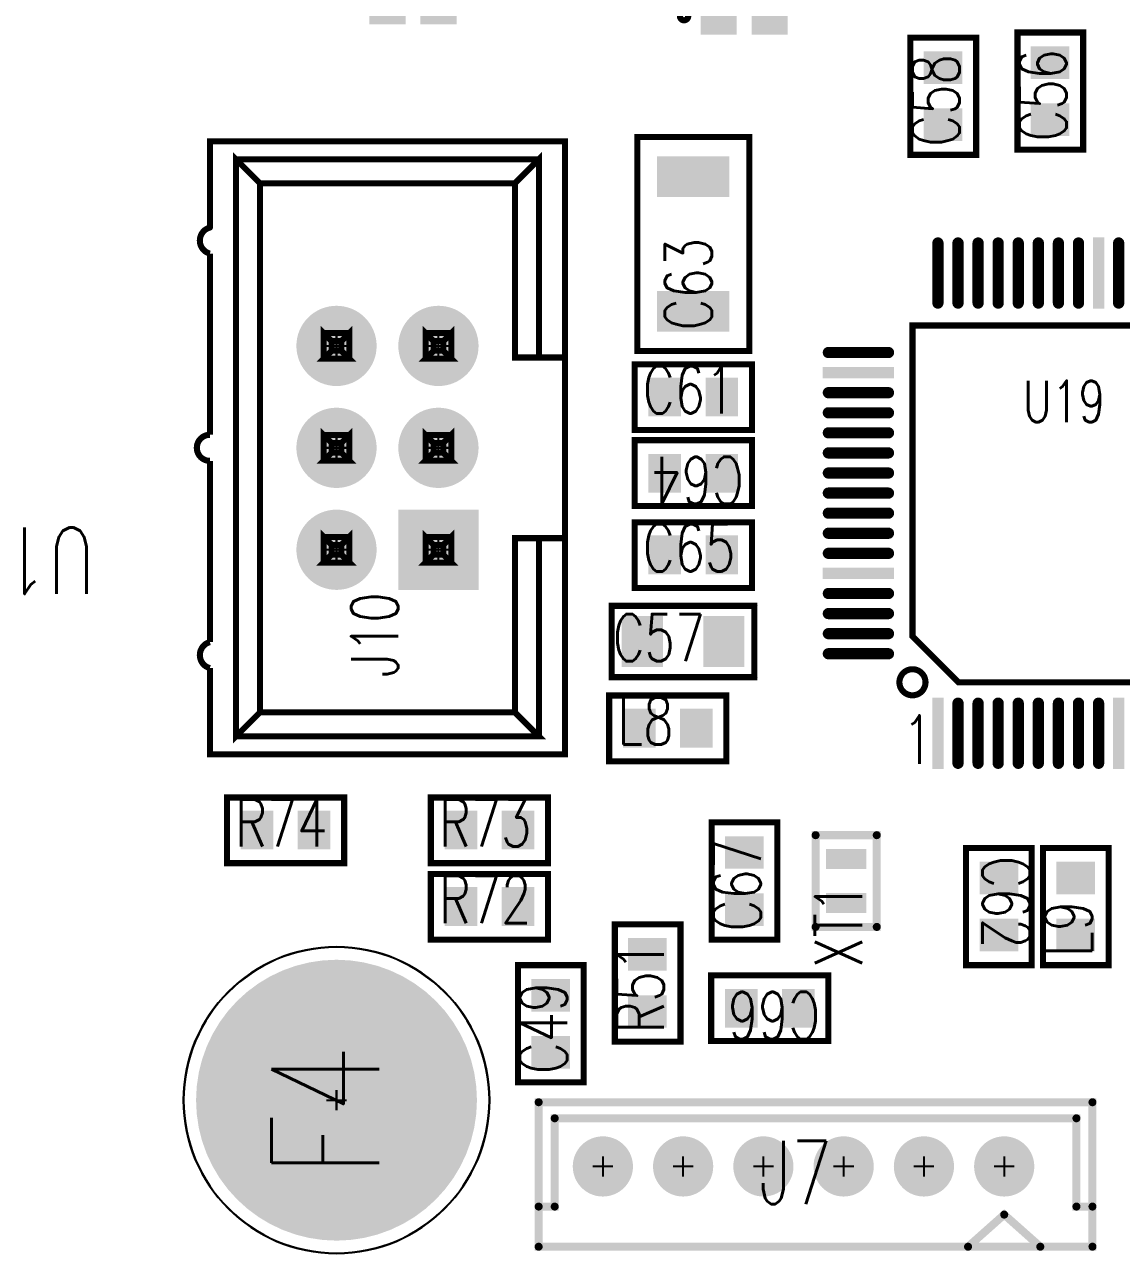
# Model space of a CAD drawing. Extents: x -268 to 95, y -38 to 132.
# Drawn here: x -268.12 to -240.79, y 83.68 to 114.31 of the extents above; entities that cross this region are included whole.
import ezdxf

# ---------------------------------------------------------------- set-up
doc = ezdxf.new("R2010")
doc.units = 0
doc.linetypes.add('KEEPOUT_00010000', pattern=[2, 1, 1])
for name, color, linetype in [('DRIL_PLTE_THRU_01', 96, 'CONTINUOUS'), ('DRIL_PLTE_THRU_06', 16, 'CONTINUOUS'), ('DRIL_SYMBOL', 2, 'CONTINUOUS'), ('KEEPOUT_01', 3, 'CONTINUOUS'), ('KEEPOUT_06', 1, 'CONTINUOUS'), ('PADS_BOT', 1, 'CONTINUOUS'), ('PADS_INNER', 3, 'CONTINUOUS'), ('PADS_TOP', 3, 'CONTINUOUS'), ('PART_NAME_26', 255, 'CONTINUOUS'), ('PART_TOP_2DLINE_26', 255, 'CONTINUOUS'), ('PART_TOP_COPPER_26', 255, 'CONTINUOUS'), ('PART_TOP_TEXT_26', 255, 'CONTINUOUS')]:
    doc.layers.add(name, color=color, linetype=linetype)
doc.styles.add('W0$0254', font='simplex', dxfattribs={"width": 0.75})
doc.styles.add('W0$1524', font='simplex', dxfattribs={"width": 0.75})
doc.styles.add('W0$2032', font='simplex', dxfattribs={"width": 0.75})
doc.styles.add('W0$2497666667', font='simplex', dxfattribs={"width": 0.75})

# ---------------------------------------------------------------- blocks, each defined once
blk = doc.blocks.new('SMOOTH_0$1524')
at = {"const_width": 0.0762}
blk.add_lwpolyline([(-0.0381, 0, 1), (0.0381, 0, 1)], format="xyb", close=True, dxfattribs=at)
blk = doc.blocks.new('PART_BODY_TOP_52')
at = {"layer": 'PART_TOP_2DLINE_26', "const_width": 0.1524}
blk.add_lwpolyline([(-1.4605, -0.8255), (-1.4605, 0.8128), (-1.4605, 0.8128), (1.4605, 0.8128), (1.4605, -0.8255), (-1.4605, -0.8255)], dxfattribs=at)
at = {"layer": 'PART_TOP_2DLINE_26'}
for p in [(-1.4605, 0.8128), (-1.4605, 0.8128), (1.4605, 0.8128), (-1.4605, -0.8255), (-1.4605, -0.8255), (1.4605, -0.8255)]:
    blk.add_blockref('SMOOTH_0$1524', p, dxfattribs=at)
blk = doc.blocks.new('DRIL_HOLE_0')
blk.add_lwpolyline([(0, 0, 1), (0, 0, 1)], format="xyb", close=True)
blk = doc.blocks.new('PAD_0')
blk.add_lwpolyline([(0, 0, 1), (0, 0, 1)], format="xyb", close=True)
blk = doc.blocks.new('PAD_1')
at = {"const_width": 0.8128}
blk.add_lwpolyline([(-0.4826, 0), (0.4826, 0)], dxfattribs=at)
blk = doc.blocks.new('STK_TOP_5')
at = {"layer": 'DRIL_PLTE_THRU_01'}
blk.add_blockref('DRIL_HOLE_0', (0, 0), dxfattribs=at)
at = {"layer": 'DRIL_PLTE_THRU_06'}
blk.add_blockref('DRIL_HOLE_0', (0, 0), dxfattribs=at)
at = {"layer": 'PADS_BOT'}
blk.add_blockref('PAD_0', (0, 0), dxfattribs=at)
at = {"layer": 'PADS_INNER'}
blk.add_blockref('PAD_0', (0, 0), dxfattribs=at)
at = {"layer": 'PADS_TOP', "rotation": 90}
blk.add_blockref('PAD_1', (0, 0), dxfattribs=at)
blk = doc.blocks.new('SYM_TOP_4')
for name, p in [('PART_BODY_TOP_52', (0, 0)), ('STK_TOP_5', (-0.7112, 0)), ('STK_TOP_5', (0.7112, 0))]:
    blk.add_blockref(name, p)
blk = doc.blocks.new('PART_TOP_48')
blk.add_blockref('SYM_TOP_4', (0, 0))
at = {"layer": 'PART_NAME_26', "style": 'W0$1524', "width": 0.75}
blk.add_text('C49', height=1.1735, dxfattribs=at).set_placement((-1.256, -0.411))
blk = doc.blocks.new('PART_TOP_55')
blk.add_blockref('SYM_TOP_4', (0, 0))
at = {"layer": 'PART_NAME_26', "style": 'W0$1524', "width": 0.75}
blk.add_text('C56', height=1.1735, dxfattribs=at).set_placement((-1.256, -0.411))
blk = doc.blocks.new('PART_BODY_TOP_60')
at = {"layer": 'PART_TOP_2DLINE_26', "const_width": 0.152}
blk.add_lwpolyline([(-1.778, -0.889), (-1.778, 0.889), (1.778, 0.889), (1.778, -0.889), (-1.778, -0.889)], dxfattribs=at)
at = {"layer": 'PART_TOP_2DLINE_26'}
for p in [(-1.778, 0.889), (1.778, 0.889), (-1.778, -0.889), (-1.778, -0.889), (1.778, -0.889)]:
    blk.add_blockref('SMOOTH_0$1524', p, dxfattribs=at)
blk = doc.blocks.new('PAD_2')
at = {"const_width": 1.026}
blk.add_lwpolyline([(-0.637, 0), (0.637, 0)], dxfattribs=at)
blk = doc.blocks.new('STK_TOP_11')
at = {"layer": 'DRIL_PLTE_THRU_01'}
blk.add_blockref('DRIL_HOLE_0', (0, 0), dxfattribs=at)
at = {"layer": 'DRIL_PLTE_THRU_06'}
blk.add_blockref('DRIL_HOLE_0', (0, 0), dxfattribs=at)
at = {"layer": 'PADS_BOT'}
blk.add_blockref('PAD_0', (0, 0), dxfattribs=at)
at = {"layer": 'PADS_INNER'}
blk.add_blockref('PAD_0', (0, 0), dxfattribs=at)
at = {"layer": 'PADS_TOP', "rotation": 90}
blk.add_blockref('PAD_2', (0, 0), dxfattribs=at)
blk = doc.blocks.new('SYM_TOP_12')
for name, p in [('PART_BODY_TOP_60', (0, 0)), ('STK_TOP_11', (-1.016, 0)), ('STK_TOP_11', (1.016, 0))]:
    blk.add_blockref(name, p)
blk = doc.blocks.new('PART_TOP_56')
blk.add_blockref('SYM_TOP_12', (0, 0))
at = {"layer": 'PART_NAME_26', "style": 'W0$1524', "width": 0.75}
blk.add_text('C57', height=1.17348, dxfattribs=at).set_placement((-1.75133, -0.491384))
blk = doc.blocks.new('PART_TOP_57')
blk.add_blockref('SYM_TOP_4', (0, 0))
at = {"layer": 'PART_NAME_26', "style": 'W0$1524', "width": 0.75}
blk.add_text('C58', height=1.1735, dxfattribs=at).set_placement((-1.256, -0.411))
blk = doc.blocks.new('PART_TOP_60')
blk.add_blockref('SYM_TOP_4', (0, 0))
at = {"layer": 'PART_NAME_26', "style": 'W0$1524', "width": 0.75}
blk.add_text('C61', height=1.1735, dxfattribs=at).set_placement((-1.256, -0.411))
blk = doc.blocks.new('PART_TOP_61')
blk.add_blockref('SYM_TOP_4', (0, 0))
at = {"layer": 'PART_NAME_26', "style": 'W0$1524', "width": 0.75}
blk.add_text('C62', height=1.1735, dxfattribs=at).set_placement((-1.256, -0.411))
blk = doc.blocks.new('PART_BODY_TOP_51')
at = {"layer": 'PART_TOP_2DLINE_26', "const_width": 0.152}
blk.add_lwpolyline([(-2.667, -1.397), (2.667, -1.397), (2.667, 1.397), (-2.667, 1.397), (-2.667, -1.397)], dxfattribs=at)
at = {"layer": 'PART_TOP_2DLINE_26'}
for p in [(-2.667, 1.397), (2.667, 1.397), (-2.667, -1.397), (-2.667, -1.397), (2.667, -1.397)]:
    blk.add_blockref('SMOOTH_0$1524', p, dxfattribs=at)
blk = doc.blocks.new('PAD_4')
at = {"const_width": 1.016}
blk.add_lwpolyline([(-0.9017, 0), (0.9017, 0)], dxfattribs=at)
blk = doc.blocks.new('STK_TOP_4')
at = {"layer": 'DRIL_PLTE_THRU_01'}
blk.add_blockref('DRIL_HOLE_0', (0, 0), dxfattribs=at)
at = {"layer": 'DRIL_PLTE_THRU_06'}
blk.add_blockref('DRIL_HOLE_0', (0, 0), dxfattribs=at)
at = {"layer": 'PADS_BOT'}
blk.add_blockref('PAD_0', (0, 0), dxfattribs=at)
at = {"layer": 'PADS_INNER'}
blk.add_blockref('PAD_0', (0, 0), dxfattribs=at)
at = {"layer": 'PADS_TOP', "rotation": 90}
blk.add_blockref('PAD_4', (0, 0), dxfattribs=at)
blk = doc.blocks.new('SYM_TOP_3')
for name, p in [('PART_BODY_TOP_51', (0, 0)), ('STK_TOP_4', (-1.6764, 0)), ('STK_TOP_4', (1.6764, 0))]:
    blk.add_blockref(name, p)
blk = doc.blocks.new('PART_TOP_62')
blk.add_blockref('SYM_TOP_3', (0, 0))
at = {"layer": 'PART_NAME_26', "style": 'W0$1524', "width": 0.75}
blk.add_text('C63', height=1.17348, dxfattribs=at).set_placement((-2.15138, -0.465984))
blk = doc.blocks.new('PART_TOP_63')
blk.add_blockref('SYM_TOP_4', (0, 0))
at = {"layer": 'PART_NAME_26', "style": 'W0$1524', "width": 0.75}
blk.add_text('C64', height=1.1735, dxfattribs=at).set_placement((-1.256, -0.411))
blk = doc.blocks.new('PART_TOP_64')
blk.add_blockref('SYM_TOP_4', (0, 0))
at = {"layer": 'PART_NAME_26', "style": 'W0$1524', "width": 0.75}
blk.add_text('C65', height=1.1735, dxfattribs=at).set_placement((-1.256, -0.411))
blk = doc.blocks.new('PART_TOP_65')
blk.add_blockref('SYM_TOP_4', (0, 0))
at = {"layer": 'PART_NAME_26', "style": 'W0$1524', "width": 0.75}
blk.add_text('C66', height=1.1735, dxfattribs=at).set_placement((-1.256, -0.411))
blk = doc.blocks.new('PART_TOP_66')
blk.add_blockref('SYM_TOP_4', (0, 0))
at = {"layer": 'PART_NAME_26', "style": 'W0$1524', "width": 0.75}
blk.add_text('C67', height=1.1735, dxfattribs=at).set_placement((-1.256, -0.411))
blk = doc.blocks.new('PART_BODY_TOP_75')
at = {"layer": 'KEEPOUT_01', "linetype": 'KEEPOUT_00010000'}
blk.add_lwpolyline([(-3.818, 0, 1), (3.818, 0, 1)], format="xyb", close=True, dxfattribs=at)
at = {"layer": 'KEEPOUT_06', "linetype": 'KEEPOUT_00010000'}
blk.add_lwpolyline([(-3.81, 0, 1), (3.81, 0, 1)], format="xyb", close=True, dxfattribs=at)
blk = doc.blocks.new('DRIL_SYMBOL_3$50012')
at = {"layer": 'DRIL_SYMBOL', "const_width": 0.0508}
for points in [[(-0.254, 0), (0.254, 0)], [(0, -0.254), (0, 0.254)]]:
    blk.add_lwpolyline(points, dxfattribs=at)
blk = doc.blocks.new('DRIL_HOLE_3$50012')
at = {"const_width": 1.75006}
blk.add_lwpolyline([(-0.87503, 0, 1), (0.87503, 0, 1)], format="xyb", close=True, dxfattribs=at)
blk.add_blockref('DRIL_SYMBOL_3$50012', (0, 0))
blk = doc.blocks.new('PAD_11')
at = {"const_width": 1.75006}
blk.add_lwpolyline([(0, -0.87503, 1), (0, 0.87503, 1)], format="xyb", close=True, dxfattribs=at)
blk = doc.blocks.new('PAD_12')
at = {"const_width": 3.499697}
blk.add_lwpolyline([(0, -1.749848, 1), (0, 1.749848, 1)], format="xyb", close=True, dxfattribs=at)
blk = doc.blocks.new('STK_TOP_30')
at = {"layer": 'DRIL_PLTE_THRU_01'}
blk.add_blockref('DRIL_HOLE_3$50012', (0, 0), dxfattribs=at)
at = {"layer": 'DRIL_PLTE_THRU_06'}
blk.add_blockref('DRIL_HOLE_3$50012', (0, 0), dxfattribs=at)
at = {"layer": 'PADS_BOT'}
blk.add_blockref('PAD_12', (0, 0), dxfattribs=at)
at = {"layer": 'PADS_INNER'}
blk.add_blockref('PAD_11', (0, 0), dxfattribs=at)
at = {"layer": 'PADS_TOP'}
blk.add_blockref('PAD_12', (0, 0), dxfattribs=at)
blk = doc.blocks.new('SYM_TOP_27')
for name in ['PART_BODY_TOP_75', 'STK_TOP_30']:
    blk.add_blockref(name, (0, 0))
blk = doc.blocks.new('PART_TOP_88')
blk.add_blockref('SYM_TOP_27', (0, 0))
at = {"layer": 'PART_NAME_26', "style": 'W0$0254', "width": 0.75}
blk.add_text('F4', height=2.68478, rotation=90, dxfattribs=at).set_placement((1.066006, -1.905))
blk = doc.blocks.new('SMOOTH_0$1998133333')
at = {"const_width": 0.0999}
blk.add_lwpolyline([(-0.05, 0, 1), (0.05, 0, 1)], format="xyb", close=True, dxfattribs=at)
blk = doc.blocks.new('PART_BODY_TOP_62')
at = {"layer": 'PART_TOP_2DLINE_26', "const_width": 0.2}
for points in [[(-11.6, -2), (-11.6, 1.6), (2.2, 1.6), (2.2, -2), (-11.6, -2)], [(2.2, -1), (1.8, -1), (1.8, 1.2), (-11.2, 1.2), (-11.2, -1), (-11.6, -1)]]:
    blk.add_lwpolyline(points, dxfattribs=at)
at = {"layer": 'PART_TOP_COPPER_26', "const_width": 0.2}
blk.add_lwpolyline([(0, -1.2), (0.9, -2), (-0.9, -2)], close=True, dxfattribs=at)
at = {"layer": 'PART_TOP_2DLINE_26'}
for p in [(-11.6, 1.6), (2.2, 1.6), (-11.2, 1.2), (1.8, 1.2), (-11.6, -1), (-11.2, -1), (1.8, -1), (2.2, -1), (-11.6, -2), (-11.6, -2), (2.2, -2)]:
    blk.add_blockref('SMOOTH_0$1998133333', p, dxfattribs=at)
at = {"layer": 'PART_TOP_COPPER_26'}
for p in [(0, -1.2), (-0.9, -2), (0.9, -2)]:
    blk.add_blockref('SMOOTH_0$1998133333', p, dxfattribs=at)
blk = doc.blocks.new('DRIL_SYMBOL_0$89916')
at = {"layer": 'DRIL_SYMBOL', "const_width": 0.0508}
for points in [[(-0.254, 0), (0.254, 0)], [(0, -0.254), (0, 0.254)]]:
    blk.add_lwpolyline(points, dxfattribs=at)
blk = doc.blocks.new('DRIL_HOLE_0$89916')
at = {"const_width": 0.44958}
blk.add_lwpolyline([(-0.22479, 0, 1), (0.22479, 0, 1)], format="xyb", close=True, dxfattribs=at)
blk.add_blockref('DRIL_SYMBOL_0$89916', (0, 0))
blk = doc.blocks.new('PAD_23')
at = {"const_width": 0.75}
blk.add_lwpolyline([(0, -0.375, 1), (0, 0.375, 1)], format="xyb", close=True, dxfattribs=at)
blk = doc.blocks.new('STK_TOP_17')
at = {"layer": 'DRIL_PLTE_THRU_01'}
blk.add_blockref('DRIL_HOLE_0$89916', (0, 0), dxfattribs=at)
at = {"layer": 'DRIL_PLTE_THRU_06'}
blk.add_blockref('DRIL_HOLE_0$89916', (0, 0), dxfattribs=at)
at = {"layer": 'PADS_BOT'}
blk.add_blockref('PAD_23', (0, 0), dxfattribs=at)
at = {"layer": 'PADS_INNER'}
blk.add_blockref('PAD_23', (0, 0), dxfattribs=at)
at = {"layer": 'PADS_TOP'}
blk.add_blockref('PAD_23', (0, 0), dxfattribs=at)
blk = doc.blocks.new('SYM_TOP_14')
for name, p in [('PART_BODY_TOP_62', (0, 0)), ('STK_TOP_17', (-10, 0)), ('STK_TOP_17', (-8, 0)), ('STK_TOP_17', (-6, 0)), ('STK_TOP_17', (-4, 0)), ('STK_TOP_17', (-2, 0)), ('STK_TOP_17', (0, 0))]:
    blk.add_blockref(name, p)
blk = doc.blocks.new('PART_TOP_97')
blk.add_blockref('SYM_TOP_14', (0, 0))
at = {"layer": 'PART_NAME_26', "style": 'W0$2497666667', "width": 0.75}
blk.add_text('J7', height=1.5747, dxfattribs=at).set_placement((-6.11, -0.938))
blk = doc.blocks.new('PART_BODY_TOP_82')
at = {"layer": 'PART_TOP_2DLINE_26', "const_width": 0.152}
blk.add_lwpolyline([(6.59, 3.175), (6.59, -3.175), (7.19, -3.775), (2.25, -3.775), (2.25, -4.425), (7.64, -4.425), (7.64, 4.425), (5.49, 4.425, 0.338968), (5.165, 4.675, 0.339941), (4.84, 4.425), (0.325, 4.425, 0.413702), (0, 4.75, 0.413702), (-0.325, 4.425), (-4.84, 4.425, 0.338968), (-5.165, 4.675, 0.339941), (-5.49, 4.425), (-7.64, 4.425), (-7.64, -4.425), (-2.25, -4.425), (2.25, -4.425)], format="xyb", dxfattribs=at)
for points in [[(-7.19, 3.775), (-7.19, -3.775), (-6.59, -3.175), (-6.59, 3.175), (-7.19, 3.775), (7.19, 3.775), (6.59, 3.175), (-6.59, 3.175)], [(7.19, 3.775), (7.19, -3.775)], [(-2.86, 1.59), (-2.22, 1.59), (-2.42, 1.39), (-2.66, 1.39), (-2.66, 1.15), (-2.86, 0.95), (-2.86, 1.59), (-2.66, 1.39)], [(-2.22, 0.95), (-2.22, 1.59)], [(-0.32, 1.59), (0.32, 1.59), (0.12, 1.39), (-0.12, 1.39), (-0.12, 1.15), (-0.32, 0.95), (-0.32, 1.59), (-0.12, 1.39)], [(0.32, 0.95), (0.32, 1.59)], [(2.22, 1.59), (2.86, 1.59), (2.66, 1.39), (2.42, 1.39), (2.42, 1.15), (2.22, 0.95), (2.22, 1.59), (2.42, 1.39)], [(2.86, 0.95), (2.86, 1.59)], [(-2.86, 0.95), (-2.22, 0.95), (-2.42, 1.15), (-2.42, 1.39)], [(-2.42, 1.15), (-2.66, 1.15)], [(-0.32, 0.95), (0.32, 0.95), (0.12, 1.15), (0.12, 1.39)], [(0.12, 1.15), (-0.12, 1.15)], [(2.22, 0.95), (2.86, 0.95), (2.66, 1.15), (2.66, 1.39)], [(2.66, 1.15), (2.42, 1.15)], [(-2.86, -0.95), (-2.22, -0.95), (-2.42, -1.15), (-2.66, -1.15), (-2.66, -1.39), (-2.86, -1.59), (-2.86, -0.95), (-2.66, -1.15)], [(-2.22, -1.59), (-2.22, -0.95)], [(-0.32, -0.95), (0.32, -0.95), (0.12, -1.15), (-0.12, -1.15), (-0.12, -1.39), (-0.32, -1.59), (-0.32, -0.95), (-0.12, -1.15)], [(0.32, -1.59), (0.32, -0.95)], [(2.22, -0.95), (2.86, -0.95), (2.66, -1.15), (2.42, -1.15), (2.42, -1.39), (2.22, -1.59), (2.22, -0.95), (2.42, -1.15)], [(2.86, -1.59), (2.86, -0.95)], [(-2.86, -1.59), (-2.22, -1.59), (-2.42, -1.39), (-2.42, -1.15)], [(-0.32, -1.59), (0.32, -1.59), (0.12, -1.39), (0.12, -1.15)], [(2.22, -1.59), (2.86, -1.59), (2.66, -1.39), (2.66, -1.15)], [(-2.42, -1.39), (-2.66, -1.39)], [(0.12, -1.39), (-0.12, -1.39)], [(2.66, -1.39), (2.42, -1.39)], [(-7.19, -3.775), (-2.25, -3.775), (-2.25, -3.175), (-6.59, -3.175)], [(2.25, -3.775), (2.25, -3.175), (6.59, -3.175)], [(-2.25, -3.775), (-2.25, -4.425)]]:
    blk.add_lwpolyline(points, dxfattribs=at)
at = {"layer": 'PART_TOP_2DLINE_26'}
for p in [(5.165, 4.675), (5.49, 4.425), (7.64, 4.425), (-7.19, 3.775), (-7.19, 3.775), (7.19, 3.775), (7.19, 3.775), (-6.59, 3.175), (-6.59, 3.175), (6.59, 3.175), (6.59, 3.175), (-2.86, 1.59), (-2.86, 1.59), (-2.22, 1.59), (-2.22, 1.59), (-0.32, 1.59), (-0.32, 1.59), (0.32, 1.59), (0.32, 1.59), (2.22, 1.59), (2.22, 1.59), (2.86, 1.59), (2.86, 1.59), (-2.66, 1.39), (-2.66, 1.39), (-2.66, 1.15), (-2.66, 1.15), (-2.42, 1.39), (-2.42, 1.39), (-2.42, 1.15), (-2.42, 1.15), (-0.12, 1.39), (-0.12, 1.39), (-0.12, 1.15), (-0.12, 1.15), (0.12, 1.39), (0.12, 1.39), (0.12, 1.15), (0.12, 1.15), (2.42, 1.39), (2.42, 1.39), (2.42, 1.15), (2.42, 1.15), (2.66, 1.39), (2.66, 1.39), (2.66, 1.15), (2.66, 1.15), (-2.86, 0.95), (-2.86, 0.95), (-2.22, 0.95), (-2.22, 0.95), (-0.32, 0.95), (-0.32, 0.95), (0.32, 0.95), (0.32, 0.95), (2.22, 0.95), (2.22, 0.95), (2.86, 0.95), (2.86, 0.95), (-2.86, -0.95), (-2.86, -0.95), (-2.22, -0.95), (-2.22, -0.95), (-0.32, -0.95), (-0.32, -0.95), (0.32, -0.95), (0.32, -0.95), (2.22, -0.95), (2.22, -0.95), (2.86, -0.95), (2.86, -0.95), (-2.66, -1.15), (-2.66, -1.15), (-2.42, -1.15), (-2.42, -1.15), (-0.12, -1.15), (-0.12, -1.15), (0.12, -1.15), (0.12, -1.15), (2.42, -1.15), (2.42, -1.15), (2.66, -1.15), (2.66, -1.15), (-2.86, -1.59), (-2.86, -1.59), (-2.66, -1.39), (-2.66, -1.39), (-2.42, -1.39), (-2.42, -1.39), (-2.22, -1.59), (-2.22, -1.59), (-0.32, -1.59), (-0.32, -1.59), (-0.12, -1.39), (-0.12, -1.39), (0.12, -1.39), (0.12, -1.39), (0.32, -1.59), (0.32, -1.59), (2.22, -1.59), (2.22, -1.59), (2.42, -1.39), (2.42, -1.39), (2.66, -1.39), (2.66, -1.39), (2.86, -1.59), (2.86, -1.59), (-6.59, -3.175), (-6.59, -3.175), (-2.25, -3.175), (2.25, -3.175), (6.59, -3.175), (6.59, -3.175), (-7.19, -3.775), (-7.19, -3.775), (-2.25, -3.775), (-2.25, -3.775), (2.25, -3.775), (2.25, -3.775), (7.19, -3.775), (7.19, -3.775), (-2.25, -4.425), (2.25, -4.425), (7.64, -4.425)]:
    blk.add_blockref('SMOOTH_0$1524', p, dxfattribs=at)
blk = doc.blocks.new('DRIL_SYMBOL_1$09982')
at = {"layer": 'DRIL_SYMBOL', "const_width": 0.0508}
for points in [[(-0.254, 0), (0.254, 0)], [(0, -0.254), (0, 0.254)]]:
    blk.add_lwpolyline(points, dxfattribs=at)
blk = doc.blocks.new('DRIL_HOLE_1$09982')
at = {"const_width": 0.55}
blk.add_lwpolyline([(-0.275, 0, 1), (0.275, 0, 1)], format="xyb", close=True, dxfattribs=at)
blk.add_blockref('DRIL_SYMBOL_1$09982', (0, 0))
blk = doc.blocks.new('PAD_28')
at = {"const_width": 2}
blk.add_lwpolyline([(-1, 0), (1, 0)], dxfattribs=at)
blk = doc.blocks.new('STK_TOP_41')
at = {"layer": 'DRIL_PLTE_THRU_01'}
blk.add_blockref('DRIL_HOLE_1$09982', (0, 0), dxfattribs=at)
at = {"layer": 'DRIL_PLTE_THRU_06'}
blk.add_blockref('DRIL_HOLE_1$09982', (0, 0), dxfattribs=at)
at = {"layer": 'PADS_BOT'}
blk.add_blockref('PAD_28', (0, 0), dxfattribs=at)
at = {"layer": 'PADS_INNER'}
blk.add_blockref('PAD_28', (0, 0), dxfattribs=at)
at = {"layer": 'PADS_TOP'}
blk.add_blockref('PAD_28', (0, 0), dxfattribs=at)
blk = doc.blocks.new('PAD_14')
at = {"const_width": 1}
blk.add_lwpolyline([(0, -0.5, 1), (0, 0.5, 1)], format="xyb", close=True, dxfattribs=at)
blk = doc.blocks.new('STK_TOP_42')
at = {"layer": 'DRIL_PLTE_THRU_01'}
blk.add_blockref('DRIL_HOLE_1$09982', (0, 0), dxfattribs=at)
at = {"layer": 'DRIL_PLTE_THRU_06'}
blk.add_blockref('DRIL_HOLE_1$09982', (0, 0), dxfattribs=at)
at = {"layer": 'PADS_BOT'}
blk.add_blockref('PAD_14', (0, 0), dxfattribs=at)
at = {"layer": 'PADS_INNER'}
blk.add_blockref('PAD_14', (0, 0), dxfattribs=at)
at = {"layer": 'PADS_TOP'}
blk.add_blockref('PAD_14', (0, 0), dxfattribs=at)
blk = doc.blocks.new('SYM_TOP_34')
for name, p in [('PART_BODY_TOP_82', (0, 0)), ('STK_TOP_42', (-2.54, 1.27)), ('STK_TOP_42', (0, 1.27)), ('STK_TOP_42', (2.54, 1.27)), ('STK_TOP_41', (-2.54, -1.27)), ('STK_TOP_42', (0, -1.27)), ('STK_TOP_42', (2.54, -1.27))]:
    blk.add_blockref(name, p)
blk = doc.blocks.new('PART_TOP_100')
blk.add_blockref('SYM_TOP_34', (0, 0))
at = {"layer": 'PART_NAME_26', "style": 'W0$1524', "width": 0.75}
blk.add_text('J10', height=1.1735, dxfattribs=at).set_placement((-5.715, -0.268))
blk = doc.blocks.new('PART_TOP_108')
blk.add_blockref('SYM_TOP_4', (0, 0))
at = {"layer": 'PART_NAME_26', "style": 'W0$1524', "width": 0.75}
blk.add_text('L8', height=1.1735, dxfattribs=at).set_placement((-1.256, -0.411))
blk = doc.blocks.new('PART_TOP_109')
blk.add_blockref('SYM_TOP_4', (0, 0))
at = {"layer": 'PART_NAME_26', "style": 'W0$1524', "width": 0.75}
blk.add_text('L9', height=1.1735, dxfattribs=at).set_placement((-1.256, -0.411))
blk = doc.blocks.new('PART_TOP_165')
blk.add_blockref('SYM_TOP_4', (0, 0))
at = {"layer": 'PART_NAME_26', "style": 'W0$1524', "width": 0.75}
blk.add_text('R51', height=1.1735, dxfattribs=at).set_placement((-1.256, -0.411))
blk = doc.blocks.new('PART_TOP_186')
blk.add_blockref('SYM_TOP_4', (0, 0))
at = {"layer": 'PART_NAME_26', "style": 'W0$1524', "width": 0.75}
blk.add_text('R72', height=1.1735, dxfattribs=at).set_placement((-1.256, -0.411))
blk = doc.blocks.new('PART_TOP_187')
blk.add_blockref('SYM_TOP_4', (0, 0))
at = {"layer": 'PART_NAME_26', "style": 'W0$1524', "width": 0.75}
blk.add_text('R73', height=1.1735, dxfattribs=at).set_placement((-1.256, -0.411))
blk = doc.blocks.new('PART_TOP_188')
blk.add_blockref('SYM_TOP_4', (0, 0))
at = {"layer": 'PART_NAME_26', "style": 'W0$1524', "width": 0.75}
blk.add_text('R74', height=1.1735, dxfattribs=at).set_placement((-1.256, -0.411))
blk = doc.blocks.new('PART_BODY_TOP_64')
at = {"layer": 'PART_TOP_2DLINE_26', "const_width": 0.199813}
blk.add_lwpolyline([(-1.4986, -1.651), (-0.9652, -2.1844), (1.524, -2.1844), (1.524, 2.159), (-1.4986, 2.159), (-1.4986, -1.651)], dxfattribs=at)
at = {"layer": 'PART_TOP_COPPER_26', "const_width": 0.1524}
blk.add_lwpolyline([(-1.602976, -3.3401, 1), (-1.396764, -3.3401, 1)], format="xyb", close=True, dxfattribs=at)
at = {"layer": 'PART_TOP_2DLINE_26'}
for p in [(-1.4986, 2.159), (1.524, 2.159), (-1.4986, -1.651), (-1.4986, -1.651), (-0.9652, -2.1844), (1.524, -2.1844)]:
    blk.add_blockref('SMOOTH_0$1998133333', p, dxfattribs=at)
blk = doc.blocks.new('PAD_35')
at = {"const_width": 0.9}
blk.add_lwpolyline([(-0.65, 0), (0.65, 0)], dxfattribs=at)
blk = doc.blocks.new('STK_TOP_19')
at = {"layer": 'DRIL_PLTE_THRU_01'}
blk.add_blockref('DRIL_HOLE_0', (0, 0), dxfattribs=at)
at = {"layer": 'DRIL_PLTE_THRU_06'}
blk.add_blockref('DRIL_HOLE_0', (0, 0), dxfattribs=at)
at = {"layer": 'PADS_BOT'}
blk.add_blockref('PAD_0', (0, 0), dxfattribs=at)
at = {"layer": 'PADS_INNER'}
blk.add_blockref('PAD_0', (0, 0), dxfattribs=at)
at = {"layer": 'PADS_TOP', "rotation": 90}
blk.add_blockref('PAD_35', (0, 0), dxfattribs=at)
blk = doc.blocks.new('SYM_TOP_16')
for name, p in [('STK_TOP_19', (-0.635, 3.15)), ('STK_TOP_19', (0.635, 3.15)), ('PART_BODY_TOP_64', (0, 0)), ('STK_TOP_19', (-0.635, -3.15)), ('STK_TOP_19', (0.635, -3.15))]:
    blk.add_blockref(name, p)
blk = doc.blocks.new('PART_TOP_201')
blk.add_blockref('SYM_TOP_16', (0, 0))
at = {"layer": 'PART_NAME_26', "style": 'W0$2032', "width": 0.75}
blk.add_text('U1', height=1.6535, dxfattribs=at).set_placement((7.924, 16.339))
blk = doc.blocks.new('PART_TOP_202')
blk.add_blockref('SYM_TOP_16', (0, 0))
at = {"layer": 'PART_NAME_26', "style": 'W0$2032', "width": 0.75}
blk.add_text('U2', height=1.6535, dxfattribs=at).set_placement((-2.236, 5.163))
blk = doc.blocks.new('PART_BODY_TOP_81')
at = {"layer": 'PART_TOP_2DLINE_26', "const_width": 0.152}
blk.add_lwpolyline([(0.508, 1.27), (-0.635, 2.413), (-0.635, 10.16), (8.255, 10.16), (8.255, 1.27), (0.508, 1.27)], dxfattribs=at)
at = {"layer": 'PART_TOP_COPPER_26', "const_width": 0.152}
blk.add_lwpolyline([(-0.96, 1.27, 1), (-0.31, 1.27, 1)], format="xyb", close=True, dxfattribs=at)
at = {"layer": 'PART_TOP_2DLINE_26'}
for p in [(-0.635, 10.16), (8.255, 10.16), (-0.635, 2.413), (0.508, 1.27), (0.508, 1.27), (8.255, 1.27)]:
    blk.add_blockref('SMOOTH_0$1524', p, dxfattribs=at)
at = {"layer": 'PART_TOP_TEXT_26', "style": 'W0$2032', "width": 0.75}
blk.add_text('1', height=1.209, dxfattribs=at).set_placement((-0.889, -0.765))
blk = doc.blocks.new('PAD_45')
at = {"const_width": 0.279}
blk.add_lwpolyline([(-0.889, 0), (0.889, 0)], dxfattribs=at)
blk = doc.blocks.new('STK_TOP_37')
at = {"layer": 'DRIL_PLTE_THRU_01'}
blk.add_blockref('DRIL_HOLE_0', (0, 0), dxfattribs=at)
at = {"layer": 'DRIL_PLTE_THRU_06'}
blk.add_blockref('DRIL_HOLE_0', (0, 0), dxfattribs=at)
at = {"layer": 'PADS_BOT'}
blk.add_blockref('PAD_0', (0, 0), dxfattribs=at)
at = {"layer": 'PADS_INNER'}
blk.add_blockref('PAD_0', (0, 0), dxfattribs=at)
at = {"layer": 'PADS_TOP', "rotation": 90}
blk.add_blockref('PAD_45', (0, 0), dxfattribs=at)
blk = doc.blocks.new('PAD_46')
at = {"const_width": 0.1397}
blk.add_lwpolyline([(-0.7493, -0.06985), (0.7493, -0.06985, 1), (0.7493, 0.06985), (-0.7493, 0.06985, 1)], format="xyb", close=True, dxfattribs=at)
blk = doc.blocks.new('STK_TOP_38')
at = {"layer": 'DRIL_PLTE_THRU_01'}
blk.add_blockref('DRIL_HOLE_0', (0, 0), dxfattribs=at)
at = {"layer": 'DRIL_PLTE_THRU_06'}
blk.add_blockref('DRIL_HOLE_0', (0, 0), dxfattribs=at)
at = {"layer": 'PADS_BOT'}
blk.add_blockref('PAD_0', (0, 0), dxfattribs=at)
at = {"layer": 'PADS_INNER'}
blk.add_blockref('PAD_0', (0, 0), dxfattribs=at)
at = {"layer": 'PADS_TOP', "rotation": 90}
blk.add_blockref('PAD_46', (0, 0), dxfattribs=at)
blk = doc.blocks.new('STK_TOP_39')
at = {"layer": 'DRIL_PLTE_THRU_01'}
blk.add_blockref('DRIL_HOLE_0', (0, 0), dxfattribs=at)
at = {"layer": 'DRIL_PLTE_THRU_06'}
blk.add_blockref('DRIL_HOLE_0', (0, 0), dxfattribs=at)
at = {"layer": 'PADS_BOT'}
blk.add_blockref('PAD_0', (0, 0), dxfattribs=at)
at = {"layer": 'PADS_INNER'}
blk.add_blockref('PAD_0', (0, 0), dxfattribs=at)
at = {"layer": 'PADS_TOP'}
blk.add_blockref('PAD_46', (0, 0), dxfattribs=at)
blk = doc.blocks.new('STK_TOP_40')
at = {"layer": 'DRIL_PLTE_THRU_01'}
blk.add_blockref('DRIL_HOLE_0', (0, 0), dxfattribs=at)
at = {"layer": 'DRIL_PLTE_THRU_06'}
blk.add_blockref('DRIL_HOLE_0', (0, 0), dxfattribs=at)
at = {"layer": 'PADS_BOT'}
blk.add_blockref('PAD_0', (0, 0), dxfattribs=at)
at = {"layer": 'PADS_INNER'}
blk.add_blockref('PAD_0', (0, 0), dxfattribs=at)
at = {"layer": 'PADS_TOP'}
blk.add_blockref('PAD_45', (0, 0), dxfattribs=at)
blk = doc.blocks.new('SYM_TOP_33')
for name, p in [('STK_TOP_38', (0, 11.4681)), ('STK_TOP_38', (0.50038, 11.4681)), ('STK_TOP_38', (1.00076, 11.4681)), ('STK_TOP_38', (1.50114, 11.4681)), ('STK_TOP_38', (2.00152, 11.4681)), ('STK_TOP_38', (2.5019, 11.4681)), ('STK_TOP_38', (3.00228, 11.4681)), ('STK_TOP_38', (3.50266, 11.4681)), ('STK_TOP_37', (4.00304, 11.4681)), ('STK_TOP_38', (4.50342, 11.4681)), ('STK_TOP_38', (5.0038, 11.4681)), ('STK_TOP_38', (5.50418, 11.4681)), ('STK_TOP_38', (6.00456, 11.4681)), ('STK_TOP_38', (6.50494, 11.4681)), ('STK_TOP_38', (7.00532, 11.4681)), ('STK_TOP_38', (7.5057, 11.4681)), ('PART_BODY_TOP_81', (0, 0)), ('STK_TOP_39', (-1.9812, 9.4869)), ('STK_TOP_39', (9.4869, 9.4869)), ('STK_TOP_40', (-1.9812, 8.98652)), ('STK_TOP_39', (9.4869, 8.98652)), ('STK_TOP_39', (-1.9812, 8.48614)), ('STK_TOP_40', (9.4869, 8.48614)), ('STK_TOP_39', (-1.9812, 7.98576)), ('STK_TOP_39', (9.4869, 7.98576)), ('STK_TOP_39', (-1.9812, 7.48538)), ('STK_TOP_39', (9.4869, 7.48538)), ('STK_TOP_39', (-1.9812, 6.985)), ('STK_TOP_39', (9.4869, 6.985)), ('STK_TOP_39', (-1.9812, 6.48462)), ('STK_TOP_39', (9.4869, 6.48462)), ('STK_TOP_39', (-1.9812, 5.98424)), ('STK_TOP_39', (9.4869, 5.98424)), ('STK_TOP_39', (-1.9812, 5.48386)), ('STK_TOP_39', (9.4869, 5.48386)), ('STK_TOP_39', (-1.9812, 4.98348)), ('STK_TOP_39', (9.4869, 4.98348)), ('STK_TOP_39', (-1.9812, 4.4831)), ('STK_TOP_39', (9.4869, 4.4831)), ('STK_TOP_40', (-1.9812, 3.98272)), ('STK_TOP_39', (9.4869, 3.98272)), ('STK_TOP_39', (-1.9812, 3.48234)), ('STK_TOP_40', (9.4869, 3.48234)), ('STK_TOP_39', (-1.9812, 2.98196)), ('STK_TOP_39', (9.4869, 2.98196)), ('STK_TOP_39', (-1.9812, 2.48158)), ('STK_TOP_39', (9.4869, 2.48158)), ('STK_TOP_39', (-1.9812, 1.9812)), ('STK_TOP_39', (9.4869, 1.9812)), ('STK_TOP_37', (0, 0)), ('STK_TOP_37', (4.50342, 0)), ('STK_TOP_38', (0.50038, 0)), ('STK_TOP_38', (1.00076, 0)), ('STK_TOP_38', (1.50114, 0)), ('STK_TOP_38', (2.00152, 0)), ('STK_TOP_38', (2.5019, 0)), ('STK_TOP_38', (3.00228, 0)), ('STK_TOP_38', (3.50266, 0)), ('STK_TOP_38', (4.00304, 0)), ('STK_TOP_38', (5.0038, 0)), ('STK_TOP_38', (5.50418, 0)), ('STK_TOP_38', (6.00456, 0)), ('STK_TOP_38', (6.50494, 0)), ('STK_TOP_38', (7.00532, 0)), ('STK_TOP_38', (7.5057, 0))]:
    blk.add_blockref(name, p)
blk = doc.blocks.new('PART_TOP_219')
blk.add_blockref('SYM_TOP_33', (0, 0))
at = {"layer": 'PART_NAME_26', "style": 'W0$2032', "width": 0.75}
blk.add_text('U19', height=1.0312, dxfattribs=at).set_placement((2.112, 7.754))
blk = doc.blocks.new('PART_BODY_TOP_85')
at = {"layer": 'PART_TOP_2DLINE_26', "const_width": 0.2}
blk.add_lwpolyline([(-1.143, -0.762), (-1.143, 0.762), (1.143, 0.762), (1.143, -0.762), (-1.143, -0.762)], dxfattribs=at)
at = {"layer": 'PART_TOP_2DLINE_26'}
for p in [(-1.143, 0.762), (1.143, 0.762), (-1.143, -0.762), (-1.143, -0.762), (1.143, -0.762)]:
    blk.add_blockref('SMOOTH_0$1998133333', p, dxfattribs=at)
blk = doc.blocks.new('PAD_48')
at = {"const_width": 0.5}
blk.add_lwpolyline([(-0.5, 0), (0.5, 0)], dxfattribs=at)
blk = doc.blocks.new('STK_TOP_6')
at = {"layer": 'DRIL_PLTE_THRU_01'}
blk.add_blockref('DRIL_HOLE_0', (0, 0), dxfattribs=at)
at = {"layer": 'DRIL_PLTE_THRU_06'}
blk.add_blockref('DRIL_HOLE_0', (0, 0), dxfattribs=at)
at = {"layer": 'PADS_BOT'}
blk.add_blockref('PAD_0', (0, 0), dxfattribs=at)
at = {"layer": 'PADS_INNER'}
blk.add_blockref('PAD_0', (0, 0), dxfattribs=at)
at = {"layer": 'PADS_TOP', "rotation": 90}
blk.add_blockref('PAD_48', (0, 0), dxfattribs=at)
blk = doc.blocks.new('SYM_TOP_37')
for name, p in [('PART_BODY_TOP_85', (0, 0)), ('STK_TOP_6', (-0.54991, 0)), ('STK_TOP_6', (0.54991, 0))]:
    blk.add_blockref(name, p)
blk = doc.blocks.new('PART_TOP_224')
blk.add_blockref('SYM_TOP_37', (0, 0))
at = {"layer": 'PART_NAME_26', "style": 'W0$1524', "width": 0.75}
blk.add_text('XT1', height=1.1735, dxfattribs=at).set_placement((-2.159, -0.395))

msp = doc.modelspace()

# ---------------------------------------------------------------- block references
for name, p in [('PART_TOP_202', (-250.19, 117.856)), ('PART_TOP_219', (-245.364, 96.647)), ('PART_TOP_60', (-251.46, 105.029)), ('PART_TOP_64', (-251.46, 101.092)), ('PART_TOP_56', (-251.714, 98.933)), ('PART_TOP_108', (-252.095, 96.774)), ('PART_TOP_188', (-261.62, 94.234)), ('PART_TOP_187', (-256.54, 94.234)), ('PART_TOP_186', (-256.54, 92.329)), ('PART_TOP_88', (-260.35, 87.503)), ('PART_TOP_97', (-243.713, 85.852))]:
    msp.add_blockref(name, p)
for name, p, rotation in [('PART_TOP_201', (-258.445, 118.11), 180), ('PART_TOP_57', (-245.237, 112.522), 90), ('PART_TOP_55', (-242.57, 112.649), 90), ('PART_TOP_100', (-259.08, 103.759), 90), ('PART_TOP_62', (-251.46, 108.839), 90), ('PART_TOP_63', (-251.46, 103.124), 180), ('PART_TOP_66', (-250.19, 92.964), 90), ('PART_TOP_224', (-247.65, 92.964), 90), ('PART_TOP_61', (-243.84, 92.329), 270), ('PART_TOP_109', (-241.935, 92.329), 90), ('PART_TOP_165', (-252.603, 90.424), 90), ('PART_TOP_48', (-255.016, 89.408), 90), ('PART_TOP_65', (-249.555, 89.789), 180)]:
    msp.add_blockref(name, p, dxfattribs=dict(rotation=rotation))

doc.saveas('drawing.dxf')
